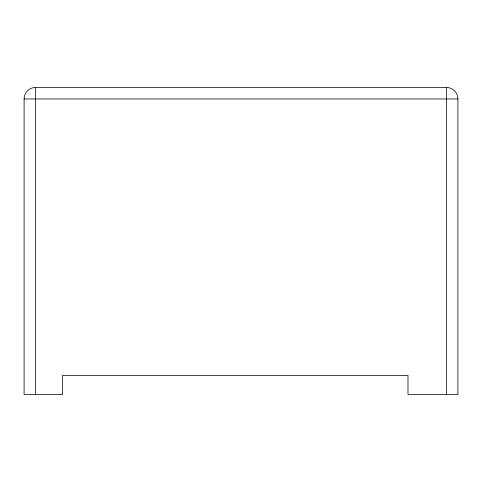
<?xml version="1.0" encoding="UTF-8"?>
<svg xmlns="http://www.w3.org/2000/svg" width="482" height="482" viewBox="0 0 482 482"><rect width="100%" height="100%" fill="white"/><g stroke="black" fill="none" stroke-linecap="round" stroke-linejoin="round"><path stroke-width="0.72" d="M35.62 87.441L446.38 87.441A11.52 11.52 0 0 1 457.9 98.961L457.9 394.559L407.995 394.559L407.995 375.364L62.491 375.364L62.491 394.559L24.1 394.559L24.1 98.961A11.52 11.52 0 0 1 35.62 87.441L35.62 394.559M24.1 98.961L457.9 98.961M446.38 87.441L446.38 394.559"/></g></svg>
